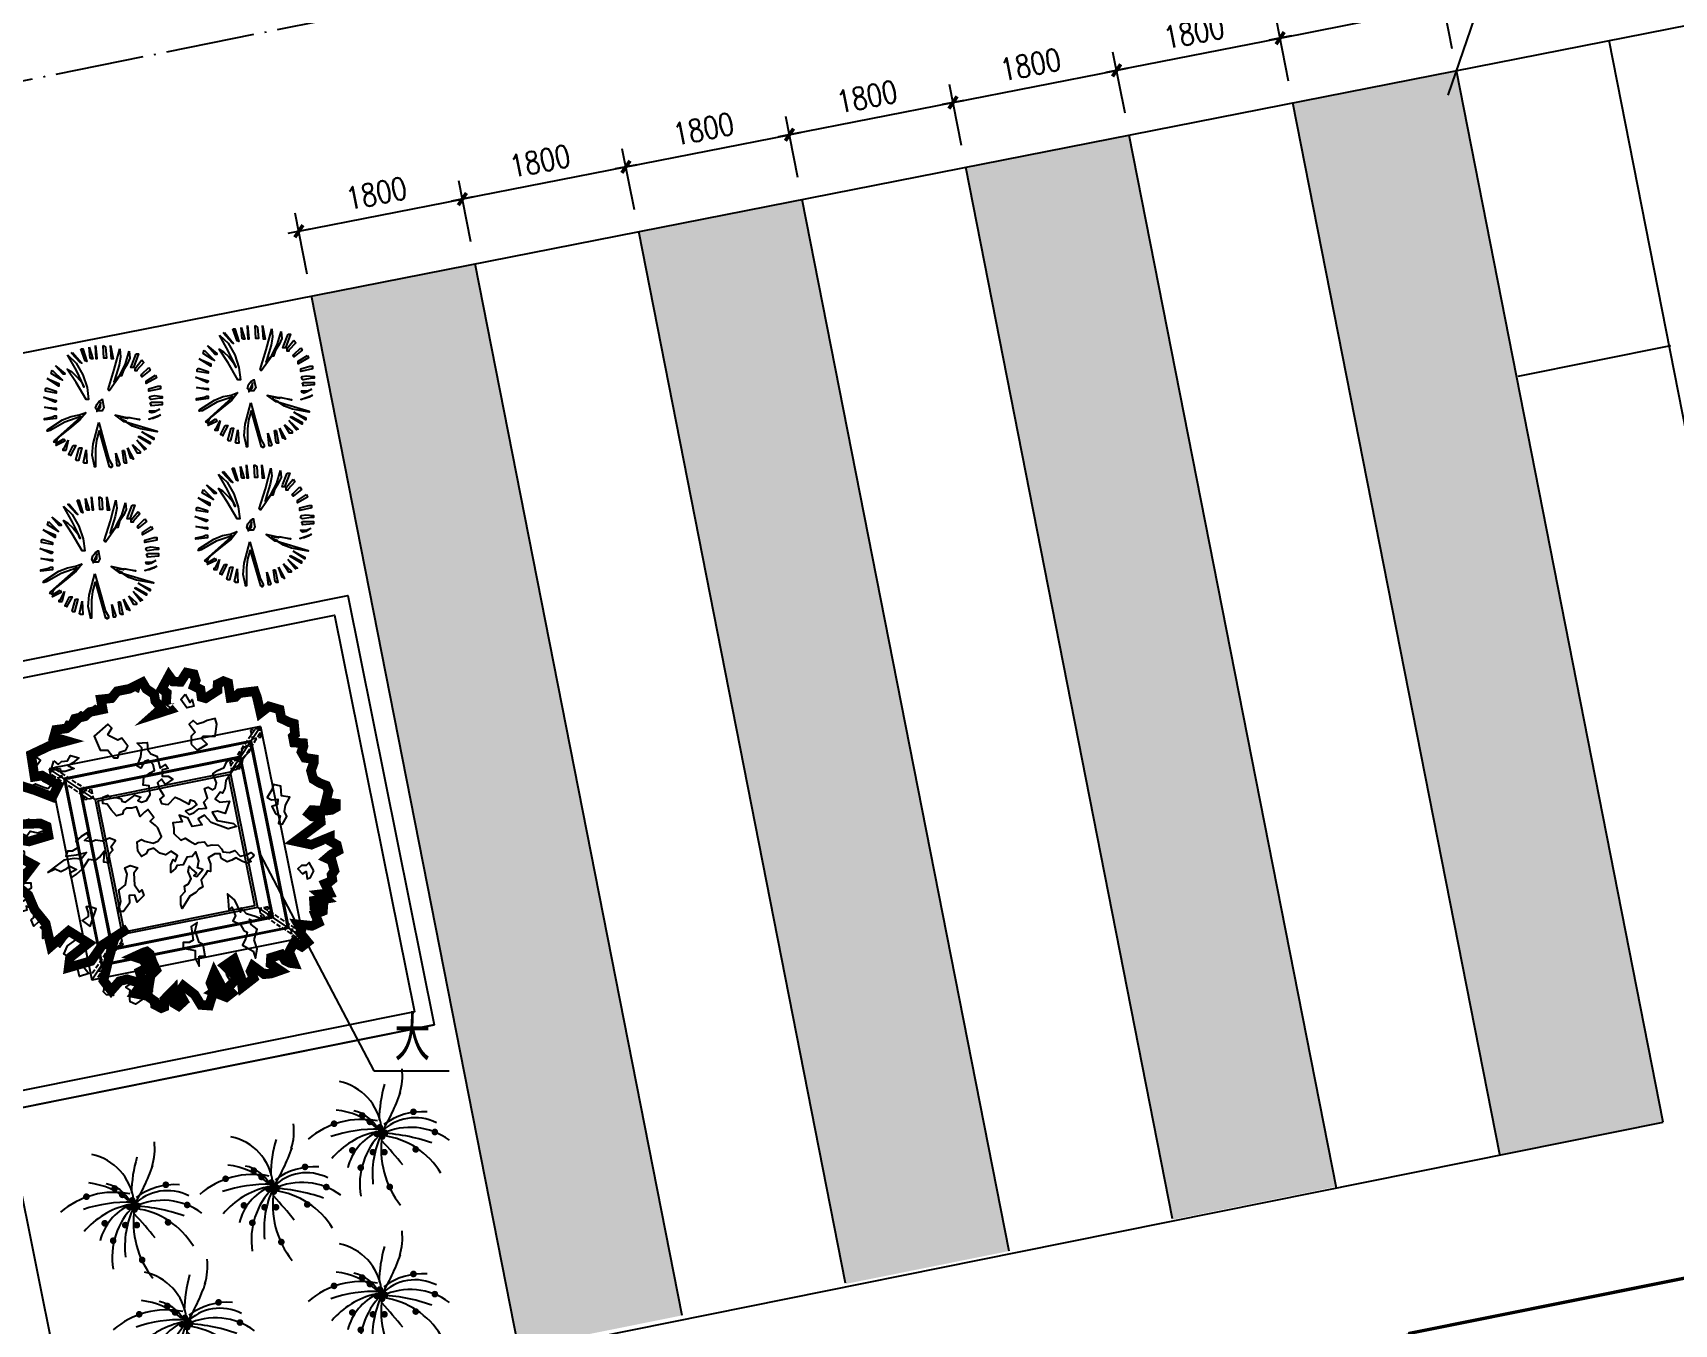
# Model space of a CAD drawing. Extents: x 1035948 to 1665131, y -158296 to 142149.
# Drawn here: x 1466764 to 1484489, y 14424 to 28368 of the extents above; entities that cross this region are included whole.
import ezdxf

# ---------------------------------------------------------------- set-up
doc = ezdxf.new("R2010")
doc.units = 0
doc.header["$LTSCALE"] = 200
doc.header["$MEASUREMENT"] = 0
doc.linetypes.add('ACAD_ISO04W100', pattern=[30.5, 24, -3, 0.5, -3])
doc.linetypes.add('DASH', pattern=[0.35, 0.25, -0.1])
doc.layers.get('0').update_dxf_attribs({"linetype": 'CONTINUOUS'})
doc.layers.get('DEFPOINTS').update_dxf_attribs({"linetype": 'CONTINUOUS'})
for name, color, linetype in [('DL', 21, 'CONTINUOUS'), ('HATCH', 7, 'CONTINUOUS'), ('PUB_TEXT', 7, 'CONTINUOUS'), ('PUB_WINDW', 7, 'CONTINUOUS'), ('WLL1', 7, 'CONTINUOUS'), ('ZXX', 6, 'ACAD_ISO04W100'), ('垂丝海棠', 7, 'CONTINUOUS'), ('枸骨球', 7, 'CONTINUOUS'), ('红花继木', 7, 'CONTINUOUS'), ('蜀桧柏', 7, 'CONTINUOUS'), ('香樟', 7, 'CONTINUOUS')]:
    doc.layers.add(name, color=color, linetype=linetype)
doc.styles.add('_HZTXT', font='txt.shx', dxfattribs={"width": 0.8, "bigfont": 'hztxt.shx'})
doc.styles.add('DIM_FONT', font='SIMPLEX.shx', dxfattribs={"width": 0.8})
doc.dimstyles.new('DIMN80', dxfattribs={"dimscale": 0.8, "dimtxt": 300, "dimasz": 1, "dimexe": 250, "dimexo": 300, "dimgap": 150, "dimtad": 1, "dimdec": 0, "dimzin": 0, "dimdsep": 46, "dimtxsty": 'DIM_FONT', "dimblk": '_DIMX', "dimcen": 0.09, "dimclrt": 7, "dimadec": 0, "dimazin": 0, "dimtfac": 1, "dimtdec": 0, "dimtix": 1, "dimtmove": 2, "dimatfit": 3, "dimldrblk": '_DIMX', "dimfxl": 0, "dimtolj": 1, "dimtzin": 0, "dimarcsym": 0})
pattern_1 = [(0, (1132740.69, -70994.58), (120, 120), [60, -180]), (90, (1132770.69, -71024.58), (-120, 120), [60, -180])]

# ---------------------------------------------------------------- blocks, each defined once
blk = doc.blocks.new('ZW11')
at = {"layer": '枸骨球', "color": 85, "linetype": 'Continuous'}
for points in [[(-1137, 1845), (-826, 1553), (-588, 1132), (-433, 675), (-378, 235), (-469, 235), (-826, 848), (-1146, 1333), (-991, 1242), (-799, 1059), (-625, 848), (-561, 693), (-533, 693), (-817, 1278), (-1137, 1845)], [(-954, 1937), (-625, 1544), (-680, 1571), (-991, 1909), (-954, 1937)], [(-652, 2065), (-588, 2065), (-442, 1608), (-497, 1635), (-652, 2065)], [(-351, 2120), (-222, 1699), (-286, 1699), (-286, 1727), (-314, 1727), (-351, 2120)], [(-131, 2184), (-76, 1727), (-76, 1699), (-104, 1699), (-131, 2184)], [(143, 2184), (235, 2120), (263, 1727), (171, 1727), (143, 2184)], [(747, 2065), (775, 1781), (720, 1480), (555, 931), (537, 876), (720, 1086), (747, 1086), (381, 565), (354, 565), (354, 601), (327, 601), (546, 1315), (747, 2065)], [(418, 2184), (509, 1699), (445, 1699), (418, 2184)], [(1086, 1974), (1113, 1727), (1012, 1507), (875, 1297), (811, 1086), (747, 1086), (747, 1113), (958, 1525), (1086, 1974)], [(1333, 1882), (1424, 1882), (1241, 1388), (1150, 1388), (1177, 1480), (1333, 1882)], [(-1686, 1297), (-1320, 931), (-1384, 967), (-1723, 1178), (-1686, 1297)], [(-1567, 1452), (-1229, 1178), (-1229, 1150), (-1293, 1150), (-1567, 1452)], [(1543, 1662), (1607, 1571), (1360, 1297), (1360, 1269), (1296, 1269), (1296, 1360), (1543, 1662)], [(1790, 1388), (1845, 1297), (1543, 1059), (1543, 1086), (1516, 1086), (1543, 1150), (1790, 1388)], [(-1906, 656), (-1540, 537), (-1540, 473), (-1933, 537), (-1933, 601), (-1906, 656)], [(-1869, 995), (-1448, 812), (-1448, 720), (-1869, 995)], [(2028, 1113), (2064, 1022), (1699, 812), (1699, 903), (2028, 1113)], [(2119, 720), (2211, 720), (2211, 629), (1790, 537), (1790, 629), (2119, 720)], [(-1997, 327), (-1540, 199), (-1540, 171), (-1567, 171), (-1567, 144), (-1595, 144), (-1997, 327)], [(107, 263), (171, -48), (107, -167), (-58, -167), (-122, -76), (-85, 62), (6, 181), (107, 235), (107, 263)], [(52, 144), (52, 107), (-76, -167), (-76, -194), (52, -48), (52, 144)], [(2001, 382), (2275, 354), (2275, 290), (2183, 290), (1881, 235), (1845, 263), (1817, 290), (1845, 354), (2001, 382)], [(1881, 144), (2275, 144), (2275, 53), (1881, 16), (1881, 53), (1845, 107), (1881, 144)], [(-1960, -39), (-1567, -76), (-1540, -76), (-1540, -130), (-1960, -39)], [(-1631, -350), (-1540, -350), (-1540, -441), (-1960, -496), (-1960, -441), (-1933, -441), (-1631, -377), (-1631, -350)], [(-469, -222), (-689, -496), (-1064, -798), (-1411, -1082), (-1521, -1210), (-1567, -1320), (-1595, -1292), (-1631, -1292), (-1595, -1228), (-680, -405), (-652, -377), (-1229, -570), (-1759, -881), (-1842, -899), (-1869, -899), (-1842, -835), (-1311, -496), (-1000, -368), (-716, -314), (-469, -222)], [(-12, -588), (226, -1430), (354, -1905), (473, -2115), (473, -2179), (445, -2179), (445, -2207), (418, -2207), (418, -2179), (381, -2179), (16, -899), (-12, -899), (-12, -926), (-94, -1219), (-131, -1530), (-131, -2179), (-168, -2179), (-168, -2143), (-250, -1768), (-213, -1356), (-12, -588)], [(564, -314), (994, -405), (1022, -405), (1022, -441), (784, -405), (784, -469), (811, -469), (967, -533), (967, -561), (903, -561), (564, -314)], [(967, -561), (2092, -899), (2092, -926), (1488, -816), (1205, -716), (967, -561)], [(1058, -405), (1452, -469), (1452, -496), (1058, -405)], [(2211, -314), (2092, -387), (1946, -441), (1790, -469), (2211, -314)], [(2183, -103), (2001, -213), (1900, -240), (1845, -222), (1817, -167), (2028, -167), (2183, -103)], [(-1265, -1173), (-1229, -1265), (-1540, -1411), (-1503, -1320), (-1265, -1173)], [(1452, -1082), (1845, -1292), (1845, -1356), (1424, -1109), (1452, -1082)], [(1543, -926), (1973, -1137), (1973, -1201), (1543, -926)], [(-1110, -1228), (-1201, -1594), (-1293, -1594), (-1293, -1539), (-1265, -1539), (-1110, -1228)], [(-927, -1411), (-835, -1411), (-1018, -1750), (-1018, -1777), (-1046, -1750), (-1082, -1750), (-1082, -1722), (-927, -1411)], [(-716, -1503), (-625, -1503), (-744, -1960), (-808, -1960), (-808, -1932), (-835, -1932), (-716, -1503)], [(-469, -1567), (-442, -2051), (-533, -2051), (-533, -2024), (-561, -2024), (-469, -1567)], [(601, -1686), (747, -2115), (720, -2115), (720, -2143), (656, -2143), (601, -1686)], [(839, -1594), (903, -1594), (994, -2051), (930, -2051), (930, -2024), (903, -2024), (839, -1594)], [(1022, -1503), (1241, -1905), (1177, -1868), (1150, -1868), (1022, -1503)], [(1205, -1384), (1479, -1631), (1479, -1686), (1388, -1686), (1205, -1384)], [(1360, -1228), (1699, -1539), (1634, -1539), (1634, -1567), (1607, -1539), (1360, -1228)]]:
    blk.add_lwpolyline(points, dxfattribs=at)
blk = doc.blocks.new('_DIMX')
blk.add_line((-150, 0), (150, 0))
at = {"const_width": 50}
blk.add_lwpolyline([(-70, -70), (70, 70)], dxfattribs=at)
blk = doc.blocks.new('*D604')
at = {"layer": 'DEFPOINTS', "color": 0}
for p in [(1476701, 27616), (1476839, 26917), (1475073, 26570)]:
    blk.add_point(p, dxfattribs=at)
at = {"layer": 'WLL1', "color": 0, "lineweight": -2}
for p, q in [((1476793, 27153), (1476663, 27812)), ((1474936, 27269), (1476701, 27616)), ((1475026, 26805), (1474897, 27465))]:
    blk.add_line(p, q, dxfattribs=at)
at = {"layer": 'WLL1', "color": 0, "lineweight": -2, "xscale": 0.8, "yscale": 0.8, "zscale": 0.8}
for p, rotation in [((1476701, 27616), 11.13193812553905), ((1474935, 27268), 191.131938125539)]:
    blk.add_blockref('_DIMX', p, dxfattribs=dict(at, rotation=rotation))
at = {"layer": 'WLL1', "color": 7, "insert": (1475772, 27678), "char_height": 240, "attachment_point": 5, "rotation": 11.1319, "style": 'DIM_FONT'}
blk.add_mtext('\\A1;1800', dxfattribs=at)
blk = doc.blocks.new('*D605')
at = {"layer": 'DEFPOINTS', "color": 0}
for p in [(1474935, 27268), (1475073, 26570), (1473307, 26222)]:
    blk.add_point(p, dxfattribs=at)
at = {"layer": 'WLL1', "color": 0, "lineweight": -2}
for p, q in [((1475026, 26805), (1474897, 27465)), ((1473170, 26921), (1474934, 27268)), ((1473260, 26458), (1473130, 27117))]:
    blk.add_line(p, q, dxfattribs=at)
at = {"layer": 'WLL1', "color": 0, "lineweight": -2, "xscale": 0.8, "yscale": 0.8, "zscale": 0.8}
for p, rotation in [((1474935, 27268), 11.13193812553762), ((1473169, 26921), 191.1319381255376)]:
    blk.add_blockref('_DIMX', p, dxfattribs=dict(at, rotation=rotation))
at = {"layer": 'WLL1', "color": 7, "insert": (1474006, 27330), "char_height": 240, "attachment_point": 5, "rotation": 11.1319, "style": 'DIM_FONT'}
blk.add_mtext('\\A1;1800', dxfattribs=at)
blk = doc.blocks.new('*D606')
at = {"layer": 'DEFPOINTS', "color": 0}
for p in [(1473169, 26921), (1473307, 26222), (1471540, 25874)]:
    blk.add_point(p, dxfattribs=at)
at = {"layer": 'WLL1', "color": 0, "lineweight": -2}
for p, q in [((1473260, 26458), (1473130, 27117)), ((1471494, 26110), (1471364, 26770)), ((1471404, 26574), (1473168, 26921))]:
    blk.add_line(p, q, dxfattribs=at)
at = {"layer": 'WLL1', "color": 0, "lineweight": -2, "xscale": 0.8, "yscale": 0.8, "zscale": 0.8}
for p, rotation in [((1473169, 26921), 11.13193812553905), ((1471403, 26573), 191.131938125539)]:
    blk.add_blockref('_DIMX', p, dxfattribs=dict(at, rotation=rotation))
at = {"layer": 'WLL1', "color": 7, "insert": (1472240, 26983), "char_height": 240, "attachment_point": 5, "rotation": 11.1319, "style": 'DIM_FONT'}
blk.add_mtext('\\A1;1800', dxfattribs=at)
blk = doc.blocks.new('*D607')
at = {"layer": 'DEFPOINTS', "color": 0}
for p in [(1471403, 26573), (1471540, 25874), (1469774, 25527)]:
    blk.add_point(p, dxfattribs=at)
at = {"layer": 'WLL1', "color": 0, "lineweight": -2}
for p, q in [((1471494, 26110), (1471364, 26770)), ((1469728, 25762), (1469598, 26422)), ((1469638, 26226), (1471402, 26573))]:
    blk.add_line(p, q, dxfattribs=at)
at = {"layer": 'WLL1', "color": 0, "lineweight": -2, "xscale": 0.8, "yscale": 0.8, "zscale": 0.8}
for p, rotation in [((1471403, 26573), 11.13193812553944), ((1469637, 26226), 191.1319381255394)]:
    blk.add_blockref('_DIMX', p, dxfattribs=dict(at, rotation=rotation))
at = {"layer": 'WLL1', "color": 7, "insert": (1470474, 26635), "char_height": 240, "attachment_point": 5, "rotation": 11.1319, "style": 'DIM_FONT'}
blk.add_mtext('\\A1;1800', dxfattribs=at)
blk = doc.blocks.new('ZW36')
at = {"layer": '垂丝海棠', "color": 31, "const_width": 60}
for points in [[(-966, 251, 1), (-906, 251, 1)], [(-458, 399, 1), (-398, 399, 1)], [(-320, 284, 1), (-260, 284, 1)], [(463, 465, 1), (523, 465, 1)], [(-197, 69, 1), (-137, 69, 1)], [(-142, 185, 1), (-82, 185, 1)], [(-114, 119, 1), (-54, 119, 1)], [(-100, 20, 1), (-40, 20, 1)], [(-46, 86, 1), (14, 86, 1)], [(848, 102, 1), (908, 102, 1)], [(-637, -228, 1), (-577, -228, 1)], [(-266, -261, 1), (-206, -261, 1)], [(-59, -261, 1), (1, -261, 1)], [(504, -211, 1), (564, -211, 1)], [(-485, -541, 1), (-425, -541, 1)], [(37, -887, 1), (97, -887, 1)]]:
    blk.add_lwpolyline(points, format="xyb", close=True, dxfattribs=at)
at = {"layer": '垂丝海棠', "color": 31}
for centre, radius, start, end in [((-802, 1117), 1096, 342.9456, 6.4814), ((-1040, 67), 963, 6.9904, 78.0284), ((2324, 279), 2449, 163.8561, 179.1105), ((-3557, 2173), 4052, 328.9873, 340.361), ((-443, -1135), 1464, 78.5516, 130.9815), ((-1034, -789), 1294, 48.7581, 83.8624), ((-705, -137), 631, 28.8901, 78.4579), ((522, -485), 844, 62.9909, 135.9102), ((657, -696), 1164, 85.8741, 126.9558), ((-185, -2359), 2512, 88.3286, 108.729), ((134, -1317), 1456, 103.0452, 139.7766), ((236, -767), 952, 114.0956, 166.2953), ((826, -841), 1299, 134.4861, 189.3762), ((1483, -658), 1728, 155.0888, 185.9637), ((-247, -3123), 3211, 70.5249, 87.8244), ((1537, -211), 1626, 171.2496, 218.2333), ((439, -986), 1172, 53.3231, 115.7633), ((-239, -1387), 1437, 31.315, 82.1378), ((-6650, -6130), 8950, 39.0488, 42.6799)]:
    blk.add_arc(centre, radius, start, end, dxfattribs=at)
at = {"layer": '垂丝海棠', "color": 31, "width": 0.8, "flags": 9}
for tag in ['YSIZE', 'XSIZE']:
    blk.add_attdef(tag, (-74, 86), '', height=1, dxfattribs=at)
blk = doc.blocks.new('W6')
at = {"color": 0, "linetype": 'ByBlock'}
for points in [[(11.09, 0.81), (11.72, 0.34), (12.03, 0.04), (12.33, 0.17), (12.59, -0.13), (12.24, -0.47), (11.86, -0.52), (11.6, -1.03), (11.25, -0.64), (10.83, -0.99), (10.7, -1.42), (11.6, -1.64), (11.39, -1.64), (11.81, -1.33), (12.19, -1.89), (12.03, -2.27), (11.56, -2.32), (11.17, -2.27), (10.95, -2.59), (10.74, -2.27), (10.39, -2.5), (10.53, -3.05), (11.09, -3.31), (11.21, -3.66), (11.56, -3.48), (11.51, -3.99), (11.3, -4.22), (10.86, -4.13), (10.48, -4.22), (10.05, -3.99), (9.84, -4.22), (9.79, -4.55), (9.32, -4.3), (8.9, -3.83), (8.25, -3.61), (7.69, -3.57), (7.22, -3.22), (7.43, -3.78), (8.16, -3.95), (7.9, -4.3), (8.16, -4.81), (8.46, -4.51), (9.06, -5.11), (9.41, -5.71), (9.97, -5.29), (10.18, -5.97), (9.75, -6.06), (9.32, -6.49), (9.53, -6.74), (9.06, -6.97), (8.81, -6.66), (8.55, -7.09), (7.95, -6.83), (7.52, -6.23), (6.96, -6.27), (6.87, -6.74), (7.34, -6.88), (8.04, -7.39), (7.73, -7.65), (7.99, -8.04), (7.9, -8.25), (7.34, -8.08), (7.3, -8.34), (7.43, -8.64), (7.13, -8.64), (6.78, -8.64), (6.62, -8.81), (6.32, -8.42), (6.23, -8.98), (6.53, -9.28), (6.06, -9.49), (5.89, -9.28), (5.33, -9.23), (5.06, -9.84), (5.37, -9.79), (5.45, -10.1), (4.81, -10.27), (4.64, -9.97), (4.17, -9.58), (3.96, -9.84), (3.73, -9.46), (3.4, -9.49), (3.4, -10.02), (3.87, -10.23), (3.61, -10.49), (3.22, -10.44), (2.96, -10.05), (2.58, -10.18), (2.28, -9.79), (1.8, -9.41), (2.06, -9.32), (1.72, -9.97), (1.12, -9.97), (0.94, -10.32), (1.24, -10.23), (1.46, -10.53), (1.33, -10.7), (0.26, -11.21), (-0.13, -10.65), (-0.17, -10.05), (-0.04, -9.79), (-0.39, -9.54), (-0.26, -9.02), (-0.42, -8.6), (-0.73, -8.34), (-0.95, -8.81), (-0.82, -9.32), (-1.25, -9.67), (-1.07, -9.93), (-0.9, -10.32), (-1.29, -11.21), (-1.72, -10.79), (-2.07, -10.4), (-2.37, -10.65), (-2.66, -10.4), (-3.17, -10.74), (-3.61, -10.61), (-3.96, -10.1), (-3.61, -9.63), (-3.82, -9.16), (-3.61, -8.64), (-3.48, -8.25), (-3.73, -8.04), (-4.03, -8.64), (-4.29, -8.37), (-4.43, -8.69), (-4.34, -9.23), (-4.94, -9.23), (-5.54, -8.81), (-5.89, -9.23), (-6.15, -8.85), (-6.31, -8.51), (-6.75, -8.34), (-6.62, -8.08), (-6.7, -7.52), (-6.75, -7.22), (-6.62, -7.09), (-6.87, -6.79), (-7.39, -7.44), (-7.22, -7.83), (-7.99, -7.6), (-7.99, -7.09), (-8.38, -6.88), (-8.25, -6.41), (-7.95, -6.27), (-8.34, -5.88), (-8.76, -6.18), (-8.81, -6.18), (-9.06, -5.85), (-8.72, -5.55), (-9.06, -5.03), (-9.32, -5.08), (-9.53, -4.81), (-9.28, -4.69), (-9.23, -4.13), (-10.06, -4.34), (-10.06, -3.92), (-10.06, -3.48), (-10.3, -3.39), (-10.57, -3.22), (-10.62, -3.01), (-10.74, -2.32), (-10.86, -2.24), (-10.78, -2.15), (-10.53, -1.68), (-11, -1.55), (-11.21, -1.38), (-10.74, -1.12), (-10.3, -0.47), (-9.88, -0.47), (-9.32, 0), (-9.02, -0.31), (-9.02, 0.39), (-9.32, 0.73), (-9.76, 0.13), (-9.92, 0.39), (-10.44, 0.39), (-10.62, 0), (-11.04, 0.08), (-11.21, 0.25), (-11.77, 0.6), (-11.39, 0.86), (-11.21, 1.5), (-11.95, 1.67), (-11.81, 2.36), (-11.25, 2.53), (-10.95, 2.44), (-10.78, 2.83), (-10.14, 2.92), (-10.06, 3.22), (-10.23, 3.48), (-10.62, 4.07), (-11.04, 4.21), (-11.3, 4.51), (-11.16, 4.86), (-10.78, 4.98), (-10.09, 5.02), (-10.14, 5.37), (-10.53, 5.76), (-10.3, 6.35), (-10.57, 6.79), (-10.18, 7.05), (-9.45, 6.96), (-8.97, 7.12), (-9.06, 7.65), (-9.5, 7.98), (-9.23, 8.42), (-8.59, 8.72), (-8.29, 9.19), (-8.38, 9.63), (-7.43, 9.71), (-7.39, 9.54), (-6.75, 9.66), (-6.75, 9.93), (-6.78, 10.26), (-6.66, 10.35), (-6.62, 10.35), (-6.15, 10.19), (-5.63, 10.49), (-5.68, 10.65), (-5.63, 11.08), (-5.36, 11.08), (-4.94, 10.87), (-4.17, 10.91), (-4.17, 11.05), (-3.96, 11.34), (-4, 11.56), (-3.87, 11.9), (-3.31, 12.15), (-2.49, 11.94), (-2.28, 12.42), (-2.49, 12.68), (-2.1, 12.68), (-1.93, 12.38), (-1.84, 11.59), (-1.98, 11), (-1.72, 10.78), (-1.46, 10.96), (-1.37, 11.56), (-1.03, 11.59), (-0.73, 11.05), (0.05, 10.01), (0.35, 9.75), (0.6, 10.91), (0.26, 11.26), (0, 11.73), (0.05, 12.24), (0.3, 12.2)], [(0.3, 12.2), (0.51, 12.71), (0.94, 12.93), (1.29, 12.68), (1.29, 12.38), (1.38, 12.03), (1.59, 12.03), (1.98, 12.42), (2.49, 12.59), (2.58, 12.38), (2.79, 12.38), (3.05, 12.54), (3.31, 12.2), (3.26, 11.86), (3.43, 11.9), (3.91, 12.2), (4.21, 12.24), (4.29, 11.86), (4.17, 11.43), (4.64, 11.68), (4.68, 11.05), (5.03, 11), (5.11, 11.43), (5.11, 11.77), (5.59, 11.73), (5.71, 11.82), (5.8, 11.43), (5.59, 11.08), (5.92, 11.08), (6.27, 11.43), (6.53, 11.08), (6.44, 10.73), (6.44, 10.4), (6.4, 9.96), (6.71, 10.05), (6.87, 10.4), (7.18, 10.05), (7.56, 10.35), (7.69, 10.65), (7.81, 10.4), (8.11, 10.4), (7.9, 10.01), (7.69, 9.63), (8.08, 9.32), (8.25, 9.66), (8.37, 9.37), (8.76, 9.54), (9.15, 9.63), (9.23, 9.24), (8.93, 8.89), (8.59, 8.72), (8.59, 8.33), (8.76, 7.86), (8.93, 8.21), (9.28, 7.86), (9.28, 8.38), (9.62, 8.51), (9.71, 8.77), (9.84, 8.29), (9.97, 7.98), (9.71, 7.73), (9.67, 7.47), (10, 7.6), (10.05, 7.17), (10.05, 6.91), (9.79, 6.74), (9.58, 6.53), (9.79, 6.27), (10.05, 6.53), (10.31, 6.7), (10.74, 6.4), (11.12, 6.02), (10.95, 5.88), (10.27, 5.79), (9.92, 5.41), (9.67, 5.02), (8.93, 5.28), (9.41, 4.6), (10.05, 4.72), (10.53, 5.02), (11.09, 4.77), (11.39, 5.11), (11.68, 4.72), (11.68, 4.34), (11.17, 4.42), (10.65, 4.34), (9.88, 3.83), (10.65, 3.56), (11.09, 3.74), (11.98, 3.39), (12.19, 3.44), (12.33, 2.92), (11.86, 2.67), (11.3, 2.58), (11.12, 2.11), (10.74, 1.67), (11.17, 1.41), (11.98, 1.63), (12.33, 1.25), (12.07, 0.81), (11.65, 1.02), (11.09, 0.81)]]:
    blk.add_lwpolyline(points, dxfattribs=at)
for points in [[(2.49, 11.09), (1.89, 10.75), (2.11, 10.53), (2.11, 10.19), (2.36, 9.93), (2.71, 10.27), (2.54, 10.53), (3.09, 10.61), (2.97, 10.83)], [(-1.81, 8.94), (-2.27, 9.03), (-2.87, 9.33), (-2.96, 8.73), (-3.65, 8.68), (-3.78, 8.16), (-3.39, 8.04), (-2.84, 7.7), (-2.66, 8), (-2.71, 8.47), (-2.32, 8.43), (-2.19, 8.04), (-1.67, 8.29), (-1.5, 8.64), (-0.94, 8.51), (-0.9, 8.81), (-1.46, 9.11)], [(7.52, 6.75), (6.75, 6.96), (6.41, 6.53), (6.02, 6.41), (6.19, 6.71), (5.97, 7.18), (5.84, 6.88), (5.63, 6.19), (5.2, 5.8), (5.5, 5.76), (4.64, 5.33), (4.17, 4.81), (4.69, 4.86), (5.37, 4.9), (5.15, 5.11), (5.76, 5.38), (6.14, 5.2), (6.41, 5.76), (6.83, 5.98), (6.96, 6.23), (7.39, 6.14), (7.9, 5.89), (8.08, 6.19), (8.34, 6.66), (8.85, 6.83), (8.17, 6.96)], [(-0.6, 0.91), (-0.21, 0.91), (0.26, 1.42), (0.13, 1.72), (0.34, 2.06), (0.56, 2.45), (0.43, 2.66), (0.39, 3.14), (0.69, 3.35), (0.6, 3.69), (0.64, 4.13), (0.91, 4.38), (1.12, 4.47), (1.16, 4.94), (1.03, 5.33), (1.42, 5.72), (1.33, 6.19), (1.16, 6.49), (1.33, 6.71), (1.46, 6.66), (1.67, 6.41), (1.81, 6.53), (1.94, 6.23), (1.81, 5.89), (1.55, 5.41), (1.72, 5.11), (1.85, 4.77), (1.59, 4.34), (1.25, 4.26), (1.25, 3.87), (1.55, 3.39), (1.98, 3.57), (2.54, 3.57), (2.49, 3.35), (2.79, 3.18), (3.18, 2.88), (3.66, 3.01), (3.82, 2.71), (4.08, 2.49), (4.34, 2.06), (5.24, 1.51), (4.94, 1.42), (4.34, 1.42), (4, 1.72), (3.61, 1.68), (3.44, 1.97), (3.09, 2.15), (2.54, 1.94), (2.15, 2.02), (2.41, 2.24), (2.67, 2.54), (2.84, 2.36), (2.92, 2.58), (2.41, 3.01), (2.28, 2.63), (1.76, 2.71), (1.12, 2.49), (1.46, 2.24), (1.51, 1.85), (2.06, 1.59), (2.11, 1.12), (2.33, 1.03), (2.62, 0.69), (2.06, 0.69), (1.67, 0.86), (1.81, 0.99), (1.37, 1.16), (1.07, 0.69), (1.33, 0.3), (1.21, -0.13), (0.86, -0.56), (0.99, -0.99), (1.25, -1.12), (1.46, -1.46), (1.07, -1.72), (0.39, -1.76), (0.22, -1.46), (0.34, -1.2), (0.48, -0.6), (0.34, -0.26), (0, 0), (-0.64, -0.26), (-0.81, -0.43), (-1.12, -0.82), (-1.37, -0.56), (-1.97, -0.99), (-1.76, -1.24), (-1.46, -1.54), (-2.15, -1.81), (-2.06, -2.15), (-2.06, -2.57), (-1.89, -2.75), (-1.63, -2.84), (-1.5, -3.26), (-1.93, -3.65), (-2.36, -3.95), (-2.41, -4.26), (-2.87, -4.26), (-3.01, -3.91), (-2.79, -3.69), (-2.84, -3.26), (-2.75, -2.92), (-2.57, -2.88), (-2.49, -2.62), (-2.71, -2.32), (-3.01, -1.93), (-2.87, -1.51), (-2.62, -1.72), (-2.49, -1.46), (-2.62, -1.08), (-3.05, -0.82), (-3.69, -0.9), (-3.74, -1.33), (-4.29, -1.29), (-4.64, -0.82), (-4.81, -0.51), (-5.24, -0.6), (-5.54, -0.94), (-5.45, -1.24), (-4.98, -1.51), (-5.11, -1.76), (-5.8, -1.51), (-6.44, -1.42), (-6.79, -1.76), (-6.83, -1.03), (-6.31, -0.99), (-6.01, -0.78), (-5.84, -0.34), (-4.98, -0.09), (-5.24, 0.3), (-4.94, 0.48), (-4.86, 0.04), (-4.38, 0.04), (-4.38, 0.48), (-4.17, 0.82), (-3.78, 0.26), (-4.17, 0), (-3.9, -0.3), (-3.52, -0.17), (-2.96, 0.18), (-2.71, -0.13), (-2.41, 0), (-2.36, 0.26), (-2.32, 0.48), (-2.87, 0.99), (-2.71, 1.33), (-2.36, 2.02), (-2.66, 2.11), (-2.57, 2.41), (-2.32, 2.58), (-2.02, 2.15), (-1.84, 1.76), (-1.59, 2.02), (-1.72, 2.36), (-2.02, 2.71), (-2.06, 3.27), (-2.49, 3.09), (-2.79, 3.35), (-3.48, 3.14), (-3.6, 3.39), (-3.39, 3.74), (-3.52, 3.91), (-3.9, 4), (-4.56, 3.74), (-4.81, 4.08), (-5.02, 4.56), (-5.41, 4.73), (-5.71, 5.16), (-5.71, 5.54), (-5.93, 5.76), (-6.35, 5.89), (-6.62, 6.19), (-6.57, 6.58), (-6.1, 6.32), (-5.71, 5.93), (-5.28, 5.84), (-5.02, 5.33), (-4.04, 4.69), (-3.48, 4.6), (-3.14, 4.43), (-3.22, 4.26), (-2.71, 3.91), (-2.49, 4.21), (-2.57, 4.94), (-1.67, 4.64), (-1.84, 4.08), (-1.76, 3.69), (-1.16, 4.04), (-0.94, 5.24), (-0.73, 5.46), (-0.56, 4.86), (-1.03, 3.61), (-1.54, 3.14), (-1.29, 2.66), (-0.86, 2.97), (-0.73, 2.24), (-1.33, 1.94), (-1.54, 1.29), (-1.07, 1.51), (-1.03, 1.08), (-0.99, 0.82)], [(-6.72, 2.16), (-6.29, 2.6), (-6.72, 3.32), (-7.15, 2.89), (-7.29, 3.03), (-7.29, 3.9), (-8.16, 4.03), (-8.59, 3.9), (-8.44, 3.32), (-8.3, 3.03), (-8.16, 2.6), (-8.44, 2.31), (-8.16, 2.02), (-7.58, 2.45), (-7.29, 2.16)], [(8.71, 2.74), (8.71, 3.17), (7.85, 3.03), (7.7, 2.74), (6.84, 2.45), (6.26, 2.6), (6.55, 2.16), (7.55, 2.31), (7.7, 2.02), (7.7, 1.59), (8.13, 1.59), (8.28, 2.45), (8.86, 2.45), (9.44, 2.74)], [(-10.35, 1.72), (-9.75, 2.06), (-9.97, 2.24), (-9.49, 2.36), (-9.37, 1.85), (-9.97, 1.42)], [(9.45, -0.69), (8.98, -0.82), (8.81, -1.08), (8.64, -0.73), (8.29, -1.16), (8.55, -1.38), (8.47, -1.81), (8.81, -2.02), (9.24, -1.46), (8.9, -1.38), (9.54, -0.99), (9.84, -1.59), (10.27, -1.03), (9.8, -0.26)], [(2.28, -1.72), (2.67, -2.02), (3.52, -1.97), (4.04, -1.59), (3.87, -1.42), (4.3, -1.29), (4.77, -1.76), (4.26, -1.93), (4.3, -2.36), (4.86, -2.32), (5.45, -2.75), (5.45, -3.14), (4.73, -2.96), (3.91, -3.09), (3.52, -2.62), (2.75, -2.49), (2.28, -2.66), (2.11, -2.27)], [(-6.29, -2.6), (-6.57, -2.45), (-7.15, -2.88), (-7, -3.17), (-7.29, -3.75), (-7.43, -3.89), (-7.87, -3.6), (-8.16, -3.89), (-7.29, -4.9), (-6.29, -4.47), (-6.29, -3.89), (-5.71, -3.46), (-5.71, -3.17), (-6.14, -3.03)], [(2.62, -8.29), (2.36, -7.73), (2.54, -7.31), (2.33, -6.88), (2.15, -6.66), (2.41, -6.19), (2.67, -6.66), (3.01, -6.58), (2.75, -6.19), (2.33, -5.71), (1.64, -5.29), (1.72, -4.77), (1.51, -4.51), (1.07, -4.17), (1.85, -4.21), (1.89, -3.83), (1.25, -3.78), (0.99, -3.53), (0.73, -3.65), (0.3, -3.35), (0.13, -3.78), (0.34, -4.29), (0.26, -4.81), (0.39, -5.07), (0.3, -5.59), (0, -5.29), (-0.26, -5.41), (0, -5.84), (0.34, -6.23), (0.78, -6.01), (1.07, -6.49), (1.07, -6.83), (1.42, -6.96), (1.33, -6.19), (1.16, -5.46), (1.64, -5.84), (1.59, -6.36), (1.72, -7.09), (2.02, -7.48)], [(6.55, -5.19), (6.11, -5.04), (5.25, -4.76), (5.11, -5.19), (5.11, -5.48), (5.54, -5.33), (5.83, -5.33), (6.11, -5.77)], [(-5.5, -7.82), (-5.24, -7.52), (-5.45, -7.26), (-5.5, -6.83), (-5.89, -6.62), (-5.71, -6.01), (-5.37, -6.44), (-5.15, -6.79), (-4.94, -6.36), (-4.72, -7.01), (-4.72, -7.48), (-5.07, -7.65), (-4.77, -8.04)]]:
    blk.add_lwpolyline(points, close=True, dxfattribs=at)
blk = doc.blocks.new('ZW01')
at = {"layer": '香樟', "color": 3, "const_width": 115, "elevation": 48501}
blk.add_lwpolyline([(-321, 1541), (-239, 1614), (-313, 1702), (-326, 1782), (-421, 1846), (-459, 1913), (-467, 1926), (-623, 1848), (-771, 1819), (-839, 1735), (-966, 1721), (-944, 1602), (-1100, 1569), (-1157, 1518), (-1278, 1489), (-1310, 1420), (-1376, 1373), (-1505, 1356), (-1530, 1267), (-1376, 1222), (-1571, 1169), (-1803, 1059), (-1762, 793), (-1672, 807), (-1479, 689), (-1548, 550), (-1757, 631), (-1957, 694), (-2059, 607), (-2019, 360), (-2057, 276), (-1941, 224), (-1693, 232), (-1615, 198), (-1595, 86), (-1827, 17), (-1966, 40), (-2028, -95), (-1976, -164), (-1884, -207), (-1777, -264), (-1970, -519), (-1835, -629), (-1762, -802), (-1629, -966), (-1565, -1241), (-1352, -1057), (-1116, -1204), (-1337, -1377), (-1352, -1496), (-1083, -1418), (-949, -1227), (-642, -1029), (-797, -1129), (-871, -1391), (-935, -1652), (-842, -1773), (-742, -1660), (-651, -1637), (-473, -1689), (-558, -1807), (-409, -1837), (-501, -1547), (-402, -1498), (-459, -1403), (-566, -1367), (-450, -1314), (-416, -1304), (-378, -1334), (-345, -1431), (-302, -1524), (-370, -1594), (-409, -1837), (-409, -1837), (-323, -1899), (-317, -1943), (-241, -1983), (-207, -1969), (-208, -1883), (-98, -1770), (-90, -1924), (-33, -1958), (30, -1900), (-29, -1792), (24, -1716), (160, -1822), (235, -1945), (333, -1952), (388, -1780), (349, -1681), (395, -1559), (483, -1723), (384, -1790), (540, -1851), (603, -1802), (548, -1752), (670, -1620), (519, -1475), (632, -1397), (716, -1617), (731, -1730), (866, -1625), (830, -1540), (859, -1477), (993, -1576), (1078, -1568), (1183, -1531), (1070, -1455), (1075, -1378), (1199, -1340), (1244, -1411), (1306, -1442), (1352, -1448), (1294, -1310), (1316, -1265), (1355, -1195), (1445, -1245), (1515, -1191), (1423, -1078), (1441, -1040), (1404, -979), (1568, -996), (1646, -958), (1646, -958), (1604, -854), (1698, -818), (1702, -767), (1595, -757), (1591, -695), (1732, -672), (1666, -617), (1778, -603), (1724, -490), (1774, -470), (1811, -440), (1802, -383), (1837, -334), (1804, -213), (1745, -186), (1802, -137), (1883, -93), (1866, -25), (1779, 25), (1780, 68), (1560, -22), (1369, 19), (1673, 247), (1667, 302), (1568, 317), (1530, 348), (1567, 393), (1707, 384), (1802, 395), (1852, 423), (1852, 471), (1731, 487), (1765, 623), (1737, 687), (1656, 719), (1583, 764), (1555, 866), (1589, 961), (1589, 1004), (1481, 1020), (1441, 1091), (1465, 1159), (1461, 1196), (1352, 1203), (1338, 1276), (1363, 1302), (1351, 1430), (1293, 1447), (1199, 1493), (1180, 1599), (1050, 1637), (950, 1559), (907, 1747), (880, 1819), (880, 1819), (693, 1796), (646, 1749), (589, 1741), (562, 1918), (505, 1940), (435, 1906), (433, 1827), (291, 1735), (242, 1749), (229, 1840), (149, 1881), (173, 1948), (149, 2024), (62, 2042), (-9, 1931), (-99, 1936), (-149, 2005), (-235, 1846), (-175, 1799), (-185, 1662), (-133, 1602)], close=True, dxfattribs=at)
at = {"layer": '香樟', "color": 51, "xscale": 164.9574594396461, "yscale": 164.9574594396461, "zscale": 164.9574594396461, "rotation": 270}
blk.add_blockref('W6', (-239, 76, 48501), dxfattribs=at)
blk = doc.blocks.new('*D598')
at = {"layer": 'DEFPOINTS', "color": 0}
for p in [(1482000, 28659), (1482137, 27960), (1480371, 27612)]:
    blk.add_point(p, dxfattribs=at)
at = {"layer": 'WLL1', "color": 0, "lineweight": -2}
for p, q in [((1482091, 28195), (1481961, 28855)), ((1480234, 28311), (1481999, 28658)), ((1480325, 27848), (1480195, 28507))]:
    blk.add_line(p, q, dxfattribs=at)
at = {"layer": 'WLL1', "color": 0, "lineweight": -2, "xscale": 0.8, "yscale": 0.8, "zscale": 0.8}
for p, rotation in [((1482000, 28659), 11.13193812553762), ((1480234, 28311), 191.1319381255376)]:
    blk.add_blockref('_DIMX', p, dxfattribs=dict(at, rotation=rotation))
at = {"layer": 'WLL1', "color": 7, "insert": (1481070, 28720), "char_height": 240, "attachment_point": 5, "rotation": 11.1319, "style": 'DIM_FONT'}
blk.add_mtext('\\A1;1800', dxfattribs=at)
blk = doc.blocks.new('*D599')
at = {"layer": 'DEFPOINTS', "color": 0}
for p in [(1480234, 28311), (1480371, 27612), (1478605, 27265)]:
    blk.add_point(p, dxfattribs=at)
at = {"layer": 'WLL1', "color": 0, "lineweight": -2}
for p, q in [((1480325, 27848), (1480195, 28507)), ((1478468, 27964), (1480233, 28311)), ((1478559, 27500), (1478429, 28160))]:
    blk.add_line(p, q, dxfattribs=at)
at = {"layer": 'WLL1', "color": 0, "lineweight": -2, "xscale": 0.8, "yscale": 0.8, "zscale": 0.8}
for p, rotation in [((1480234, 28311), 11.13193812553905), ((1478468, 27963), 191.131938125539)]:
    blk.add_blockref('_DIMX', p, dxfattribs=dict(at, rotation=rotation))
at = {"layer": 'WLL1', "color": 7, "insert": (1479304, 28373), "char_height": 240, "attachment_point": 5, "rotation": 11.1319, "style": 'DIM_FONT'}
blk.add_mtext('\\A1;1800', dxfattribs=at)
blk = doc.blocks.new('*D600')
at = {"layer": 'DEFPOINTS', "color": 0}
for p in [(1478468, 27963), (1478605, 27265), (1476839, 26917)]:
    blk.add_point(p, dxfattribs=at)
at = {"layer": 'WLL1', "color": 0, "lineweight": -2}
for p, q in [((1478559, 27500), (1478429, 28160)), ((1476702, 27616), (1478467, 27963)), ((1476793, 27153), (1476663, 27812))]:
    blk.add_line(p, q, dxfattribs=at)
at = {"layer": 'WLL1', "color": 0, "lineweight": -2, "xscale": 0.8, "yscale": 0.8, "zscale": 0.8}
for p, rotation in [((1478468, 27963), 11.13193812553944), ((1476701, 27616), 191.1319381255394)]:
    blk.add_blockref('_DIMX', p, dxfattribs=dict(at, rotation=rotation))
at = {"layer": 'WLL1', "color": 7, "insert": (1477538, 28025), "char_height": 240, "attachment_point": 5, "rotation": 11.1319, "style": 'DIM_FONT'}
blk.add_mtext('\\A1;1800', dxfattribs=at)

msp = doc.modelspace()

# ---------------------------------------------------------------- hatches: boundary and pattern name
at = {"layer": '红花继木', "ltscale": 20}
h = msp.add_hatch(dxfattribs=at)
h.set_pattern_fill('AR-CONC,_O', color=1, scale=60)
h.set_pattern_definition([(50, (1132740.7, -70994.58), (430.3561, -37.65128), [45, -495]), (355, (1132740.7, -70994.6), (-83.2508, 451.3153), [36, -396]), (100.4514, (1132776.55, -70997.7), (347.10563, 413.66373), [38.2441, -420.68527]), (46.1842, (1132740.7, -70874.6), (640.3446, -99.3114), [67.5, -742.5]), (96.6356, (1132794.05, -70882.85), (560.7976, 584.4707), [57.3662, -631.0278]), (351.1842, (1132740.7, -70874.6), (560.7972, 584.4712), [54, -594]), (21, (1132800.7, -70904.58), (358.14423, -241.57133), [45, -495]), (326, (1132800.7, -70904.6), (145.9892, 435.09003), [36, -396]), (71.4514, (1132830.54, -70924.7), (504.1336, 193.5183), [38.2441, -420.68527]), (37.5, (1132740.69, -70994.58), (7.29591, 199.73631), [0, -391.2, 0, -402, 0, -397.5]), (7.5, (1132740.7, -70994.58), (157.84172, 236.64703), [0, -229.2, 0, -382.2, 0, -151.5]), (327.5, (1132606.89, -70994.58), (320.29346, -13.53292), [0, -150, 0, -468, 0, -621]), (317.5, (1132546.9, -70994.58), (349.9117, 60.063), [0, -195, 0, -310.8, 0, -441])])
h.paths.add_polyline_path([(1482607.10914, 16248.88898), (1484371.75101, 16603.99288), (1482137.28673, 27959.64303), (1480371.15337, 27612.11895)])
h = msp.add_hatch(dxfattribs=at)
h.set_pattern_fill('AR-CONC,_O', color=1, scale=60)
h.set_pattern_definition([(50, (1125676.16, -72384.67), (430.3561, -37.65128), [45, -495]), (355, (1125676.16, -72384.67), (-83.2508, 451.3153), [36, -396]), (100.4514, (1125712.02, -72387.8), (347.10563, 413.66373), [38.2441, -420.68527]), (46.1842, (1125676.16, -72264.7), (640.3446, -99.3114), [67.5, -742.5]), (96.6356, (1125729.5, -72272.95), (560.7976, 584.4707), [57.3662, -631.0278]), (351.1842, (1125676.16, -72264.7), (560.7972, 584.4712), [54, -594]), (21, (1125736.16, -72294.67), (358.14423, -241.57133), [45, -495]), (326, (1125736.16, -72294.67), (145.9892, 435.09003), [36, -396]), (71.4514, (1125766, -72314.8), (504.1336, 193.5183), [38.2441, -420.68527]), (37.5, (1125676.16, -72384.67), (7.29591, 199.73631), [0, -391.2, 0, -402, 0, -397.5]), (7.5, (1125676.16, -72384.67), (157.84172, 236.64703), [0, -229.2, 0, -382.2, 0, -151.5]), (327.5, (1125542.36, -72384.67), (320.29346, -13.53292), [0, -150, 0, -468, 0, -621]), (317.5, (1125482.36, -72384.67), (349.9117, 60.063), [0, -195, 0, -310.8, 0, -441])])
h.paths.add_polyline_path([(1475542.57574, 14858.79266), (1477307.2176, 15213.89656), (1475072.75332, 26569.54671), (1473306.61997, 26222.02263)])
at = {"layer": '蜀桧柏', "ltscale": 20}
h = msp.add_hatch(dxfattribs=at)
h.set_pattern_fill('CROSS', color=60, scale=480, style=0)
h.set_pattern_definition(pattern_1)
h.paths.add_polyline_path([(1479074.84244, 15553.84082), (1480839.4843, 15908.94472), (1478605.02002, 27264.59487), (1476838.88667, 26917.07079)])
h = msp.add_hatch(dxfattribs=at)
h.set_pattern_fill('CROSS', color=60, scale=480, style=0)
h.set_pattern_definition(pattern_1)
h.paths.add_polyline_path([(1472010.30904, 14163.74449), (1473774.9509, 14518.84839), (1471540.48662, 25874.49855), (1469774.35327, 25526.97446)])

# ---------------------------------------------------------------- linework, layer by layer
for p, q in [((1469224.4857, 20878.5773), (1466942.2094, 20419.44889)), ((1468895.56726, 20383.99398), (1469224.4857, 20878.5773)), ((1469224.4857, 20878.5773), (1469683.61411, 18596.301)), ((1469121.11133, 20723.13683), (1467097.64987, 20316.07453)), ((1469111.71366, 20709.00588), (1467111.78082, 20306.67686)), ((1469111.71366, 20709.00588), (1469514.04268, 18709.07304)), ((1469121.11133, 20723.13683), (1469528.17363, 18699.67537)), ((1466942.2094, 20419.44889), (1467401.33781, 18137.17259)), ((1467436.79272, 20090.53046), (1466942.2094, 20419.44889)), ((1469008.3393, 20553.5654), (1467267.2213, 20203.30249)), ((1468998.94163, 20539.43445), (1467281.35225, 20193.90482)), ((1468998.94163, 20539.43445), (1469344.47126, 18821.84507)), ((1469008.3393, 20553.5654), (1469358.60221, 18812.4474)), ((1467097.64987, 20316.07453), (1467504.71217, 18292.61307)), ((1467111.78082, 20306.67686), (1467514.10984, 18306.74402)), ((1468895.56726, 20383.99398), (1467436.79272, 20090.53046)), ((1468895.56726, 20383.99398), (1469189.03078, 18925.21944)), ((1467267.2213, 20203.30249), (1467617.48421, 18462.18449)), ((1467281.35225, 20193.90482), (1467626.88188, 18476.31544)), ((1467436.79272, 20090.53046), (1467730.25624, 18631.75592)), ((1469216.93552, 19503.82087), (1470444.82634, 17160.96007, -27056.10778)), ((1469358.60221, 18812.4474), (1467617.48421, 18462.18449)), ((1469344.47126, 18821.84507), (1467626.88188, 18476.31544)), ((1469189.03078, 18925.21944), (1467730.25624, 18631.75592)), ((1469189.03078, 18925.21944), (1469683.61411, 18596.301)), ((1467730.25624, 18631.75592), (1467401.33781, 18137.17259)), ((1469528.17363, 18699.67537), (1467504.71217, 18292.61307)), ((1469514.04268, 18709.07304), (1467514.10984, 18306.74402)), ((1469683.61411, 18596.301), (1467401.33781, 18137.17259)), ((1470444.82634, 17160.96007, -27056.10778), (1471260.35322, 17160.96007, -27056.10778))]:
    msp.add_line(p, q)
msp.add_lwpolyline([(1468876.77192, 20355.73207), (1467465.05462, 20071.73512), (1467749.05158, 18660.01782), (1469160.76888, 18944.01478)], close=True)
at = {"layer": 'DL'}
for p, q in [((1454034.07739, 22429.74236), (1494321.71354, 30357.18665)), ((1454034.07739, 22429.74236), (1494321.71354, 30357.18665)), ((1454034.07739, 22429.74236), (1494321.71354, 30357.18665)), ((1486018.75008, 16935.42319), (1483785.67785, 28283.99884)), ((1486018.75008, 16935.42319), (1483785.67785, 28283.99884)), ((1484371.75101, 16603.99288), (1482137.28673, 27959.64303)), ((1484371.75101, 16603.99288), (1482137.28673, 27959.64303)), ((1482605.61766, 16256.4688), (1480371.15337, 27612.11895)), ((1480842.46728, 15893.78508), (1478605.02002, 27264.59487)), ((1479073.35095, 15561.42064), (1476838.88667, 26917.07079)), ((1477307.2176, 15213.89656), (1475072.75332, 26569.54671)), ((1475541.08425, 14866.37247), (1473306.61997, 26222.02263)), ((1473774.9509, 14518.84839), (1471540.48662, 25874.49855)), ((1472008.81755, 14171.32431), (1469774.35327, 25526.97446)), ((1484448.93764, 24988.01706), (1482801.95373, 24656.58981)), ((1484448.93764, 24988.01706), (1482801.95373, 24656.58981)), ((1464883.78961, 24564.65265), (1467181.83553, 13144.81732)), ((1465490.23329, 21551.01097), (1467181.83553, 13144.81732)), ((1466508.68273, 16733.27242), (1471096.70932, 17656.53405)), ((1466508.68273, 16733.27242), (1471096.70932, 17656.53405)), ((1477416.66407, 15204.40097), (1484371.75101, 16603.99288)), ((1467513.26278, 11497.83342), (1492238.96324, 16439.30828)), ((1467181.83553, 13144.81732), (1477416.66407, 15204.40097))]:
    msp.add_line(p, q, dxfattribs=at)
for points in [[(1465529.11419, 21359.21584), (1470164.25265, 22291.67251), (1471096.70932, 17656.53405), (1466461.57086, 16724.07738)], [(1465741.07847, 21218.2508), (1470023.2876, 22079.70823), (1470884.74504, 17797.49909), (1466602.5359, 16936.04166)]]:
    msp.add_lwpolyline(points, close=True, dxfattribs=at)
at = {"layer": 'HATCH', "linetype": 'DASH'}
for p, q in [((1468899.62296, 20455.10215), (1469160.47745, 20847.34007)), ((1468959.57551, 20415.23122), (1469220.43, 20807.46913)), ((1467405.55548, 20154.53871), (1467013.31757, 20415.3932)), ((1467365.68455, 20094.58615), (1466973.44663, 20355.44064)), ((1469220.26802, 18861.21119), (1469612.50593, 18600.3567)), ((1469260.13895, 18921.16374), (1469652.37687, 18660.30925)), ((1467666.24799, 18600.51868), (1467405.3935, 18208.28076)), ((1467726.20055, 18560.64775), (1467465.34606, 18168.40983))]:
    msp.add_line(p, q, dxfattribs=at)
for points in [[(1469210.38919, 20857.38087), (1469116.2747, 20838.44774), (1469135.20783, 20744.33326), (1469229.32232, 20763.26639)], [(1466963.40582, 20405.35239), (1467057.52031, 20424.28552), (1467076.45344, 20330.17103), (1466982.33896, 20311.2379)], [(1468984.84512, 20518.23802), (1468890.73064, 20499.30489), (1468909.66377, 20405.19041), (1469003.77825, 20424.12354)], [(1467302.54868, 20179.80832), (1467396.66316, 20198.74145), (1467415.59629, 20104.62696), (1467321.48181, 20085.69383)], [(1469323.27483, 18835.94158), (1469304.3417, 18930.05606), (1469210.22721, 18911.12293), (1469229.16034, 18817.00845)], [(1469662.41768, 18610.39751), (1469643.48455, 18704.51199), (1469549.37006, 18685.57886), (1469568.30319, 18591.46438)], [(1467640.97838, 18497.51187), (1467622.04525, 18591.62636), (1467716.15974, 18610.55949), (1467735.09287, 18516.445)]]:
    msp.add_lwpolyline(points, close=True, dxfattribs=at)
at = {"layer": 'PUB_TEXT'}
msp.add_line((1482047.87764, 27693.3851), (1482434.85667, 28820.60234), dxfattribs=at)
at = {"layer": 'PUB_WINDW'}
for p in [(1468722.70252, 20634.82815), (1468750.31334, 20497.57786), (1469056.48397, 20293.96169), (1469193.73426, 20321.5725)]:
    msp.add_point(p, dxfattribs=at)
at = {"layer": 'WLL1'}
msp.add_lwpolyline([(1485153.89148, 15039.75333), (1481624.64026, 14329.55208), (1482334.84152, 10800.30086), (1485864.09274, 11510.50211)], close=True, dxfattribs=at)
at = {"layer": 'ZXX', "ltscale": 0.2}
msp.add_line((1452662.52304, 25034.12852), (1493729.87916, 33298.22933), dxfattribs=at)
msp.add_line((1452662.52304, 25034.12852), (1493729.87916, 33298.22933), dxfattribs=at)
msp.add_line((1452662.52304, 25034.12852), (1493729.87916, 33298.22933), dxfattribs=at)

# ---------------------------------------------------------------- block references
at = {"layer": '垂丝海棠', "ltscale": 20, "xscale": 0.6000000000931323, "yscale": 0.5999999999985448, "zscale": 0.6}
for p in [(1470578.60126, 16438.11696), (1469407.6561, 15843.24395), (1467904.53587, 15650.16566), (1470578.60126, 14687.11613), (1468474.41974, 14380.69075)]:
    msp.add_blockref('ZW36', p, dxfattribs=at)
at = {"layer": '枸骨球', "ltscale": 20, "xscale": 0.3000000000465661, "yscale": 0.2999999999992724, "zscale": 0.3}
for p in [(1469120.39316, 24550.99899), (1467479.11278, 24336.82876), (1469111.25476, 23049.08335), (1467438.0863, 22702.56938)]:
    msp.add_blockref('ZW11', p, dxfattribs=at)
at = {"layer": '香樟', "ltscale": 20, "xscale": 0.8999999999068677, "yscale": 0.9000000000014552, "zscale": 0.8999999999999999}
msp.add_blockref('ZW01', (1468368.27793, 19621.68159, -43650.94632), dxfattribs=at)

# ---------------------------------------------------------------- texts
at = {"layer": 'PUB_TEXT', "style": '_HZTXT', "width": 0.8}
msp.add_text('大', height=486, dxfattribs=at).set_placement((1470668.18041, 17271.54643, 54112.21556))

# ---------------------------------------------------------------- dimensions: what is measured, and where the dimension line sits
at = {"layer": 'WLL1'}
for p1, p2, picture, middle in [((1480371.15337, 27612.11895), (1482137.28673, 27959.64303), '*D598', (1481070.36483, 28720.24168)), ((1478605.02002, 27264.59487), (1480371.15337, 27612.11895), '*D599', (1479304.23148, 28372.7176)), ((1476838.88667, 26917.07079), (1478605.02002, 27264.59487), '*D600', (1477538.09813, 28025.19351)), ((1475072.75332, 26569.54671), (1476838.88667, 26917.07079), '*D604', (1475771.96478, 27677.66943)), ((1473306.61997, 26222.02263), (1475072.75332, 26569.54671), '*D605', (1474005.83143, 27330.14535)), ((1471540.48662, 25874.49855), (1473306.61997, 26222.02263), '*D606', (1472239.69807, 26982.62127)), ((1469774.35327, 25526.97446), (1471540.48662, 25874.49855), '*D607', (1470473.56472, 26635.09719))]:
    dim = msp.add_aligned_dim(p1=p1, p2=p2, distance=712.2776, dimstyle='DIMN80', dxfattribs=at)
    dim.commit()
    dim.dimension.update_dxf_attribs({"geometry": picture, "text_midpoint": middle})

doc.saveas('drawing.dxf')
